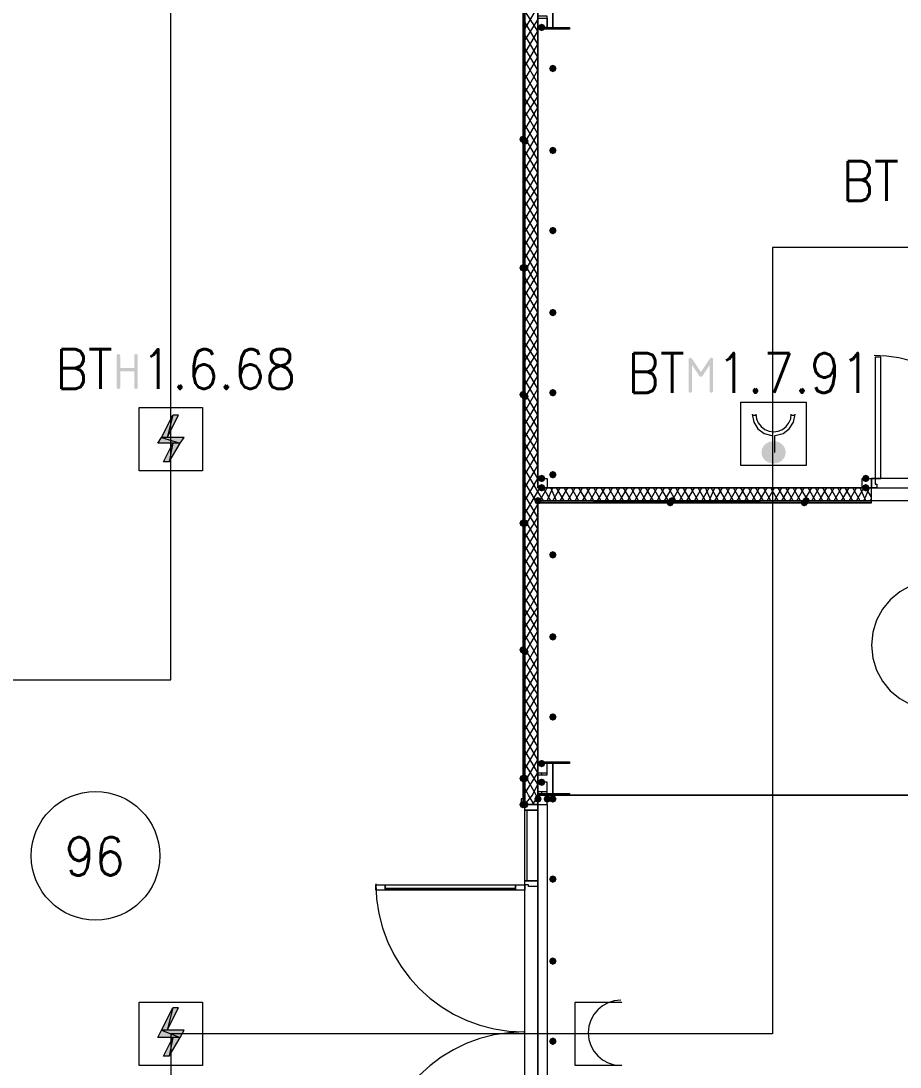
# Model space of a CAD drawing. Header units: millimetres. Extents: x 0 to 420, y 0 to 297.
# Drawn here: x 240.43 to 260.41, y 163.12 to 186.88 of the extents above; entities that cross this region are included whole.
import ezdxf

# ---------------------------------------------------------------- set-up
doc = ezdxf.new("R2010")
doc.units = ezdxf.units.MM
doc.styles.get("Standard").update_dxf_attribs({"font": 'STANDARD'})

msp = doc.modelspace()

# ---------------------------------------------------------------- hatches: boundary and pattern name
h = msp.add_hatch(color=7)
h.paths.add_polyline_path([(251.883333, 187.071), (251.841, 187.071), (251.883333, 169.672)], flags=0)
h.paths.add_polyline_path([(251.841, 187.071), (251.883333, 169.672), (251.841, 169.672)], flags=0)
for color, points in [(7, [(252.349, 186.732333), (252.324129, 186.672537), (252.264333, 186.647667), (252.204538, 186.672537), (252.179667, 186.732333), (252.204537, 186.792129), (252.264333, 186.817), (252.324129, 186.792129)]), (7, [(252.603, 185.801), (252.578129, 185.741204), (252.518333, 185.716333), (252.458537, 185.741204), (252.433667, 185.801), (252.458537, 185.860796), (252.518333, 185.885667), (252.578129, 185.860796)]), (254, [(251.925667, 184.192333), (251.900796, 184.132537), (251.841, 184.107667), (251.781204, 184.132537), (251.756333, 184.192333), (251.781204, 184.252129), (251.841, 184.277), (251.900796, 184.252129)]), (254, [(251.968, 184.15), (251.943129, 184.090204), (251.883333, 184.065333), (251.823537, 184.090204), (251.798667, 184.15), (251.823537, 184.209796), (251.883333, 184.234667), (251.943129, 184.209796)]), (7, [(252.603, 183.938333), (252.578129, 183.878537), (252.518333, 183.853667), (252.458537, 183.878537), (252.433667, 183.938333), (252.458537, 183.998129), (252.518333, 184.023), (252.578129, 183.998129)]), (7, [(252.603, 182.118), (252.578129, 182.058204), (252.518333, 182.033333), (252.458537, 182.058204), (252.433667, 182.118), (252.458537, 182.177796), (252.518333, 182.202667), (252.578129, 182.177796)]), (254, [(251.925667, 181.271333), (251.900796, 181.211537), (251.841, 181.186667), (251.781204, 181.211537), (251.756333, 181.271333), (251.781204, 181.331129), (251.841, 181.356), (251.900796, 181.331129)]), (254, [(251.968, 181.271333), (251.943129, 181.211537), (251.883333, 181.186667), (251.823537, 181.211537), (251.798667, 181.271333), (251.823537, 181.331129), (251.883333, 181.356), (251.943129, 181.331129)]), (7, [(252.603, 180.255333), (252.578129, 180.195537), (252.518333, 180.170667), (252.458537, 180.195537), (252.433667, 180.255333), (252.458537, 180.315129), (252.518333, 180.34), (252.578129, 180.315129)]), (7, [(242.607041, 178.559353), (242.607041, 179.275933), (242.617032, 179.305699), (242.64728, 179.315621), (242.677046, 179.305699), (242.686968, 179.275933), (242.686968, 178.997018), (243.005019, 178.997018), (243.005019, 179.275933), (243.014941, 179.305699), (243.044706, 179.315621), (243.074747, 179.305699), (243.084945, 179.275933), (243.084945, 178.559353), (243.074747, 178.529588), (243.044706, 178.519666), (243.014941, 178.529588), (243.005019, 178.559353), (243.005019, 178.917643), (242.686968, 178.917643), (242.686968, 178.559353), (242.677046, 178.529588), (242.64728, 178.519666), (242.617032, 178.529588)]), (7, [(256.120966, 179.230954), (256.150731, 179.221032), (256.160653, 179.191267), (256.160653, 178.474687), (256.150731, 178.444921), (256.120966, 178.434999), (256.0912, 178.444921), (256.081278, 178.474687), (256.081278, 179.060077), (255.91867, 178.816991), (255.88229, 178.793289), (255.844807, 178.816991), (255.683301, 179.060077), (255.683301, 178.474687), (255.673379, 178.444921), (255.643613, 178.434999), (255.613365, 178.444921), (255.603375, 178.474687), (255.603375, 179.191267), (255.613365, 179.221032), (255.643613, 179.230954), (255.67834, 179.21111), (255.88229, 178.905186), (256.087342, 179.213315)]), (254, [(251.925667, 178.392667), (251.900796, 178.332871), (251.841, 178.308), (251.781204, 178.332871), (251.756333, 178.392667), (251.781204, 178.452462), (251.841, 178.477333), (251.900796, 178.452463)]), (7, [(252.603, 178.435), (252.578129, 178.375204), (252.518333, 178.350333), (252.458537, 178.375204), (252.433667, 178.435), (252.458537, 178.494796), (252.518333, 178.519667), (252.578129, 178.494796)]), (254, [(251.968, 178.350333), (251.943129, 178.290537), (251.883333, 178.265667), (251.823537, 178.290537), (251.798667, 178.350333), (251.823537, 178.410129), (251.883333, 178.435), (251.943129, 178.410129)]), (7, [(252.349, 176.487667), (252.324129, 176.427871), (252.264333, 176.403), (252.204538, 176.427871), (252.179667, 176.487667), (252.204537, 176.547462), (252.264333, 176.572333), (252.324129, 176.547463)]), (7, [(252.603, 176.572333), (252.578129, 176.512537), (252.518333, 176.487667), (252.458537, 176.512537), (252.433667, 176.572333), (252.458537, 176.632129), (252.518333, 176.657), (252.578129, 176.632129)]), (7, [(259.715, 176.487667), (259.690129, 176.427871), (259.630333, 176.403), (259.570538, 176.427871), (259.545667, 176.487667), (259.570537, 176.547462), (259.630333, 176.572333), (259.690129, 176.547463)]), (7, [(252.349, 176.276), (252.324129, 176.216204), (252.264333, 176.191333), (252.204538, 176.216204), (252.179667, 176.276), (252.204537, 176.335796), (252.264333, 176.360667), (252.324129, 176.335796)]), (7, [(259.715, 176.276), (259.690129, 176.216204), (259.630333, 176.191333), (259.570538, 176.216204), (259.545667, 176.276), (259.570537, 176.335796), (259.630333, 176.360667), (259.690129, 176.335796)]), (254, [(252.264333, 175.979667), (252.239463, 175.919871), (252.179667, 175.895), (252.119871, 175.919871), (252.095, 175.979667), (252.119871, 176.039462), (252.179667, 176.064333), (252.239462, 176.039463)]), (254, [(252.264333, 175.979667), (252.239463, 175.919871), (252.179667, 175.895), (252.119871, 175.919871), (252.095, 175.979667), (252.119871, 176.039462), (252.179667, 176.064333), (252.239462, 176.039463)]), (254, [(255.27, 175.937333), (255.245129, 175.877537), (255.185333, 175.852667), (255.125538, 175.877537), (255.100667, 175.937333), (255.125537, 175.997129), (255.185333, 176.022), (255.245129, 175.997129)]), (254, [(255.312333, 175.979667), (255.287463, 175.919871), (255.227667, 175.895), (255.167871, 175.919871), (255.143, 175.979667), (255.167871, 176.039462), (255.227667, 176.064333), (255.287462, 176.039463)]), (254, [(258.318, 175.937333), (258.293129, 175.877537), (258.233333, 175.852667), (258.173537, 175.877537), (258.148667, 175.937333), (258.173537, 175.997129), (258.233333, 176.022), (258.293129, 175.997129)]), (254, [(258.360333, 175.979667), (258.335462, 175.919871), (258.275667, 175.895), (258.215871, 175.919871), (258.191, 175.979667), (258.215871, 176.039462), (258.275667, 176.064333), (258.335462, 176.039463)]), (254, [(251.925667, 175.471667), (251.900796, 175.411871), (251.841, 175.387), (251.781204, 175.411871), (251.756333, 175.471667), (251.781204, 175.531462), (251.841, 175.556333), (251.900796, 175.531463)]), (254, [(251.968, 175.471667), (251.943129, 175.411871), (251.883333, 175.387), (251.823537, 175.411871), (251.798667, 175.471667), (251.823537, 175.531462), (251.883333, 175.556333), (251.943129, 175.531463)]), (7, [(252.603, 174.752), (252.578129, 174.692204), (252.518333, 174.667333), (252.458537, 174.692204), (252.433667, 174.752), (252.458537, 174.811796), (252.518333, 174.836667), (252.578129, 174.811796)]), (7, [(252.603, 172.889333), (252.578129, 172.829537), (252.518333, 172.804667), (252.458537, 172.829537), (252.433667, 172.889333), (252.458537, 172.949129), (252.518333, 172.974), (252.578129, 172.949129)]), (254, [(251.925667, 172.593), (251.900796, 172.533204), (251.841, 172.508333), (251.781204, 172.533204), (251.756333, 172.593), (251.781204, 172.652796), (251.841, 172.677667), (251.900796, 172.652796)]), (254, [(251.968, 172.550667), (251.943129, 172.490871), (251.883333, 172.466), (251.823537, 172.490871), (251.798667, 172.550667), (251.823537, 172.610462), (251.883333, 172.635333), (251.943129, 172.610463)]), (7, [(252.603, 171.069), (252.578129, 171.009204), (252.518333, 170.984333), (252.458537, 171.009204), (252.433667, 171.069), (252.458537, 171.128796), (252.518333, 171.153667), (252.578129, 171.128796)]), (7, [(252.349, 170.010667), (252.324129, 169.950871), (252.264333, 169.926), (252.204538, 169.950871), (252.179667, 170.010667), (252.204537, 170.070462), (252.264333, 170.095333), (252.324129, 170.070463)]), (254, [(251.925667, 169.672), (251.900796, 169.612204), (251.841, 169.587333), (251.781204, 169.612204), (251.756333, 169.672), (251.781204, 169.731796), (251.841, 169.756667), (251.900796, 169.731796)]), (254, [(251.925667, 169.672), (251.900796, 169.612204), (251.841, 169.587333), (251.781204, 169.612204), (251.756333, 169.672), (251.781204, 169.731796), (251.841, 169.756667), (251.900796, 169.731796)]), (254, [(251.968, 169.672), (251.943129, 169.612204), (251.883333, 169.587333), (251.823537, 169.612204), (251.798667, 169.672), (251.823537, 169.731796), (251.883333, 169.756667), (251.943129, 169.731796)]), (254, [(251.968, 169.672), (251.943129, 169.612204), (251.883333, 169.587333), (251.823537, 169.612204), (251.798667, 169.672), (251.823537, 169.731796), (251.883333, 169.756667), (251.943129, 169.731796)]), (7, [(252.349, 169.587333), (252.324129, 169.527537), (252.264333, 169.502667), (252.204538, 169.527537), (252.179667, 169.587333), (252.204537, 169.647129), (252.264333, 169.672), (252.324129, 169.647129)]), (7, [(252.264333, 169.206333), (252.239463, 169.146537), (252.179667, 169.121667), (252.119871, 169.146537), (252.095, 169.206333), (252.119871, 169.266129), (252.179667, 169.291), (252.239462, 169.266129)]), (7, [(252.476, 169.206333), (252.451129, 169.146537), (252.391333, 169.121667), (252.331538, 169.146537), (252.306667, 169.206333), (252.331537, 169.266129), (252.391333, 169.291), (252.451129, 169.266129)]), (7, [(252.603, 169.206333), (252.578129, 169.146537), (252.518333, 169.121667), (252.458537, 169.146537), (252.433667, 169.206333), (252.458537, 169.266129), (252.518333, 169.291), (252.578129, 169.266129)]), (254, [(251.925667, 169.079333), (251.900796, 169.019537), (251.841, 168.994667), (251.781204, 169.019537), (251.756333, 169.079333), (251.781204, 169.139129), (251.841, 169.164), (251.900796, 169.139129)]), (254, [(251.968, 169.079333), (251.943129, 169.019537), (251.883333, 168.994667), (251.823537, 169.019537), (251.798667, 169.079333), (251.823537, 169.139129), (251.883333, 169.164), (251.943129, 169.139129)]), (7, [(252.603, 167.386), (252.578129, 167.326204), (252.518333, 167.301333), (252.458537, 167.326204), (252.433667, 167.386), (252.458537, 167.445796), (252.518333, 167.470667), (252.578129, 167.445796)]), (7, [(252.603, 165.523333), (252.578129, 165.463537), (252.518333, 165.438667), (252.458537, 165.463537), (252.433667, 165.523333), (252.458537, 165.583129), (252.518333, 165.608), (252.578129, 165.583129)]), (7, [(252.603, 163.703), (252.578129, 163.643204), (252.518333, 163.618333), (252.458537, 163.643204), (252.433667, 163.703), (252.458537, 163.762796), (252.518333, 163.787667), (252.578129, 163.762796)])]:
    msp.add_hatch(color=color).paths.add_polyline_path(points, flags=0)
h = msp.add_hatch(color=1)
h.paths.add_polyline_path([(244.009334, 177.926999), (243.882334, 177.926999), (243.755334, 177.418999)], flags=0)
h.paths.add_polyline_path([(243.882334, 177.926999), (243.755334, 177.418999), (243.628334, 177.418999)], flags=0)
h = msp.add_hatch(color=1)
h.paths.add_polyline_path([(244.136334, 177.418999), (243.628334, 177.418999), (244.051667, 177.291999)], flags=0)
h.paths.add_polyline_path([(243.628334, 177.418999), (244.051667, 177.291999), (243.543667, 177.291999)], flags=0)
h = msp.add_hatch(color=1)
h.paths.add_polyline_path([(244.051667, 177.291999), (243.882334, 177.291999), (243.797667, 176.868666)], flags=0)
h.paths.add_polyline_path([(243.882334, 177.291999), (243.797667, 176.868666), (243.670667, 176.868666)], flags=0)
h = msp.add_hatch(color=1)
edge = h.paths.add_edge_path(flags=0)
edge.add_ellipse((257.534834, 177.080333), major_axis=(0.275167, 0), ratio=0.923077, start_angle=0, end_angle=360)
h = msp.add_hatch(color=7)
h.paths.add_polyline_path([(259.757333, 175.979667), (252.179667, 175.979667), (259.757333, 175.937333)], flags=0)
h.paths.add_polyline_path([(252.179667, 175.979667), (259.757333, 175.937333), (252.179667, 175.937333)], flags=0)
h = msp.add_hatch(color=7)
h.paths.add_polyline_path([(251.883333, 169.672), (251.841, 169.672), (251.883333, 169.079333)], flags=0)
h.paths.add_polyline_path([(251.841, 169.672), (251.883333, 169.079333), (251.841, 169.079333)], flags=0)
h = msp.add_hatch(color=1)
h.paths.add_polyline_path([(244.009334, 164.464999), (243.882334, 164.464999), (243.755334, 163.956999)], flags=0)
h.paths.add_polyline_path([(243.882334, 164.464999), (243.755334, 163.956999), (243.628334, 163.956999)], flags=0)
h = msp.add_hatch(color=1)
h.paths.add_polyline_path([(244.136334, 163.956999), (243.628334, 163.956999), (244.051667, 163.787666)], flags=0)
h.paths.add_polyline_path([(243.628334, 163.956999), (244.051667, 163.787666), (243.543667, 163.787666)], flags=0)
h = msp.add_hatch(color=1)
h.paths.add_polyline_path([(244.051667, 163.787666), (243.882334, 163.787666), (243.797667, 163.364333)], flags=0)
h.paths.add_polyline_path([(243.882334, 163.787666), (243.797667, 163.364333), (243.670667, 163.364333)], flags=0)

# ---------------------------------------------------------------- linework, layer by layer
at = {"color": 1, "lineweight": 0}
for points in [[(125.095001, 171.915666), (243.840001, 171.915666), (243.840001, 176.656999), (243.840001, 177.376666), (243.840001, 195.368333), (243.840001, 204.977999), (348.191667, 204.977999), (361.188, 204.977999), (361.188, 219.328999), (377.952, 219.328999), (377.952, 203.369333), (370.924667, 203.369333)], [(291.507334, 177.503666), (278.595667, 177.503666), (278.595667, 181.017333), (278.595667, 181.736999), (275.124334, 181.736999), (275.124334, 178.223333), (275.124334, 177.503666), (274.404667, 177.503666), (261.239001, 177.503666), (261.239001, 181.736999), (257.513667, 181.736999), (257.513667, 178.223333), (257.513667, 163.872333), (244.559667, 163.872333), (243.840001, 163.872333), (243.840001, 134.069666)], [(257.048001, 177.949614), (257.082156, 177.768771), (257.177101, 177.617964), (257.319838, 177.511273), (257.497369, 177.46278)], [(257.048001, 177.926999), (257.132667, 177.926999)], [(257.132672, 177.949825), (257.146236, 177.84457), (257.186006, 177.748049), (257.249264, 177.664998), (257.333289, 177.600152), (257.431337, 177.559528), (257.534838, 177.545987), (257.638339, 177.559528), (257.736387, 177.600152), (257.820413, 177.664998), (257.88367, 177.748049), (257.92344, 177.84457), (257.937005, 177.949825)], [(257.572278, 177.462776), (257.749826, 177.511269), (257.892561, 177.61796), (257.987496, 177.768767), (258.021646, 177.94961)], [(257.937001, 177.926999), (258.021667, 177.926999)], [(257.513667, 177.461333), (257.513667, 177.080333)], [(257.556001, 177.461333), (257.556001, 177.080333)]]:
    msp.add_lwpolyline(points, dxfattribs=at)
at = {"color": 8, "lineweight": 0}
for points in [[(251.883333, 187.409667), (235.796667, 187.409667), (235.796667, 140.335), (251.883333, 140.335)], [(252.179667, 158.453667), (373.634, 158.453667), (373.634, 169.291), (252.179667, 169.291)]]:
    msp.add_lwpolyline(points, close=True, dxfattribs=at)
at = {"color": 7, "lineweight": 0}
for points in [[(251.883333, 187.409667), (251.883333, 169.291)], [(252.179667, 176.276), (252.179667, 187.409667)], [(252.518333, 186.69), (252.518333, 187.409667)], [(251.841, 187.071), (251.841, 169.672), (251.841, 187.071), (251.883333, 169.672)], [(251.883333, 186.69), (252.179667, 187.198)], [(252.179667, 186.647667), (251.883333, 187.113333)], [(251.883333, 186.436), (252.179667, 186.901667)], [(252.179667, 186.351333), (251.883333, 186.859333)], [(251.883333, 186.139667), (252.179667, 186.647667)], [(252.179667, 186.055), (251.883333, 186.563)], [(252.179667, 186.69), (252.179667, 186.732333)], [(252.349, 186.69), (252.349, 186.732333)], [(252.687667, 186.69), (252.687667, 186.732333)], [(252.857, 186.69), (252.857, 186.732333)], [(251.883333, 185.843333), (252.179667, 186.351333)], [(252.179667, 185.758667), (251.883333, 186.266667)], [(251.883333, 185.547), (252.179667, 186.055)], [(252.179667, 185.462333), (251.883333, 185.970333)], [(251.883333, 185.250667), (252.179667, 185.758667)], [(252.179667, 185.166), (251.883333, 185.674)], [(251.883333, 184.954333), (252.179667, 185.462333)], [(252.179667, 184.912), (251.883333, 185.377667)], [(251.883333, 184.700333), (252.179667, 185.166)], [(252.179667, 184.615667), (251.883333, 185.123667)], [(251.883333, 184.404), (252.179667, 184.912)], [(252.179667, 184.319333), (251.883333, 184.827333)], [(251.883333, 184.107667), (252.179667, 184.615667)], [(252.179667, 184.023), (251.883333, 184.531)], [(251.883333, 183.811333), (252.179667, 184.319333)], [(252.179667, 183.726667), (251.883333, 184.234667)], [(251.883333, 183.515), (252.179667, 184.023)], [(252.179667, 183.430333), (251.883333, 183.938333)], [(251.883333, 183.218667), (252.179667, 183.726667)], [(252.179667, 183.134), (251.883333, 183.642)], [(251.883333, 182.922333), (252.179667, 183.430333)], [(252.179667, 182.88), (251.883333, 183.345667)], [(251.883333, 182.668333), (252.179667, 183.134)], [(252.179667, 182.583667), (251.883333, 183.091667)], [(251.883333, 182.372), (252.179667, 182.88)], [(252.179667, 182.287333), (251.883333, 182.795333)], [(251.883333, 182.075667), (252.179667, 182.583667)], [(252.179667, 181.991), (251.883333, 182.499)], [(251.883333, 181.779333), (252.179667, 182.287333)], [(252.179667, 181.694667), (251.883333, 182.202667)], [(251.883333, 181.483), (252.179667, 181.991)], [(252.179667, 181.398333), (251.883333, 181.906333)], [(251.883333, 181.186667), (252.179667, 181.694667)], [(252.179667, 181.102), (251.883333, 181.61)], [(251.883333, 180.890333), (252.179667, 181.398333)], [(252.179667, 180.848), (251.883333, 181.356)], [(251.883333, 180.636333), (252.179667, 181.144333)], [(252.179667, 180.551667), (251.883333, 181.059667)], [(251.883333, 180.34), (252.179667, 180.848)], [(252.179667, 180.255333), (251.883333, 180.763333)], [(251.883333, 180.043667), (252.179667, 180.551667)], [(252.179667, 179.959), (251.883333, 180.467)], [(251.883333, 179.747333), (252.179667, 180.255333)], [(252.179667, 179.662667), (251.883333, 180.170667)], [(251.883333, 179.451), (252.179667, 179.959)], [(252.179667, 179.366333), (251.883333, 179.874333)], [(251.883333, 179.154667), (252.179667, 179.662667)], [(252.179667, 179.112333), (251.883333, 179.578)], [(251.883333, 178.900667), (252.179667, 179.366333)], [(252.179667, 178.816), (251.883333, 179.324)], [(262.593667, 176.508833), (262.579351, 176.792342), (262.537333, 177.06766), (262.469007, 177.333395), (262.375766, 177.588151), (262.259004, 177.830537), (262.120114, 178.059157), (261.960491, 178.272619), (261.781528, 178.469528), (261.584619, 178.648491), (261.371157, 178.808114), (261.142537, 178.947004), (260.900151, 179.063766), (260.645395, 179.157007), (260.37966, 179.225333), (260.104342, 179.267351), (259.820833, 179.281667)], [(251.883333, 178.604333), (252.179667, 179.112333)], [(252.179667, 178.519667), (251.883333, 179.027667)], [(251.883333, 178.308), (252.179667, 178.816)], [(252.179667, 178.223333), (251.883333, 178.731333)], [(251.883333, 178.011667), (252.179667, 178.519667)], [(252.179667, 177.927), (251.883333, 178.435)], [(243.120334, 178.096333), (244.559667, 178.096333)], [(251.883333, 177.715333), (252.179667, 178.223333)], [(252.179667, 177.630667), (251.883333, 178.138667)], [(256.794001, 178.223333), (258.275667, 178.223333)], [(251.883333, 177.419), (252.179667, 177.927)], [(252.179667, 177.334333), (251.883333, 177.842333)], [(251.883333, 177.122667), (252.179667, 177.630667)], [(252.179667, 177.080333), (251.883333, 177.546)], [(251.883333, 176.868667), (252.179667, 177.376667)], [(252.179667, 176.784), (251.883333, 177.292)], [(251.883333, 176.572333), (252.179667, 177.080333)], [(252.179667, 176.487667), (251.883333, 176.995667)], [(251.883333, 176.276), (252.179667, 176.784)], [(252.179667, 176.191333), (251.883333, 176.699333)], [(251.883333, 175.979667), (252.179667, 176.487667)], [(252.179667, 175.895), (251.883333, 176.403)], [(261.239, 176.487667), (259.757333, 176.487667), (259.757333, 176.403)], [(259.757333, 176.403), (259.757333, 176.276), (261.239, 176.276)], [(251.883333, 175.683333), (252.179667, 176.191333)], [(252.179667, 175.598667), (251.883333, 176.106667)], [(252.179667, 176.191333), (252.222, 176.276)], [(259.757333, 176.276), (252.179667, 176.276)], [(252.306667, 175.979667), (252.179667, 176.191333)], [(252.222, 175.979667), (252.391333, 176.276)], [(252.476, 175.979667), (252.306667, 176.276)], [(252.391333, 175.979667), (252.518333, 176.276)], [(252.603, 175.979667), (252.476, 176.276)], [(252.518333, 175.979667), (252.687667, 176.276)], [(252.772333, 175.979667), (252.603, 176.276)], [(252.687667, 175.979667), (252.857, 176.276)], [(252.941667, 175.979667), (252.772333, 176.276)], [(252.857, 175.979667), (253.026333, 176.276)], [(253.111, 175.979667), (252.941667, 176.276)], [(253.026333, 175.979667), (253.195667, 176.276)], [(253.280333, 175.979667), (253.111, 176.276)], [(253.195667, 175.979667), (253.365, 176.276)], [(253.449667, 175.979667), (253.280333, 176.276)], [(253.365, 175.979667), (253.534333, 176.276)], [(253.619, 175.979667), (253.449667, 176.276)], [(253.534333, 175.979667), (253.703667, 176.276)], [(253.788333, 175.979667), (253.619, 176.276)], [(253.703667, 175.979667), (253.873, 176.276)], [(253.957667, 175.979667), (253.788333, 176.276)], [(253.873, 175.979667), (254.042333, 176.276)], [(254.127, 175.979667), (253.957667, 176.276)], [(254.042333, 175.979667), (254.211667, 176.276)], [(254.296333, 175.979667), (254.127, 176.276)], [(254.211667, 175.979667), (254.381, 176.276)], [(254.465667, 175.979667), (254.296333, 176.276)], [(254.381, 175.979667), (254.550333, 176.276)], [(254.635, 175.979667), (254.465667, 176.276)], [(254.550333, 175.979667), (254.719667, 176.276)], [(254.804333, 175.979667), (254.635, 176.276)], [(254.719667, 175.979667), (254.889, 176.276)], [(254.973667, 175.979667), (254.804333, 176.276)], [(254.889, 175.979667), (255.058333, 176.276)], [(255.143, 175.979667), (254.973667, 176.276)], [(255.058333, 175.979667), (255.227667, 176.276)], [(255.312333, 175.979667), (255.143, 176.276)], [(255.227667, 175.979667), (255.397, 176.276)], [(255.481667, 175.979667), (255.312333, 176.276)], [(255.397, 175.979667), (255.566333, 176.276)], [(255.651, 175.979667), (255.481667, 176.276)], [(255.566333, 175.979667), (255.735667, 176.276)], [(255.820333, 175.979667), (255.651, 176.276)], [(255.735667, 175.979667), (255.905, 176.276)], [(255.989667, 175.979667), (255.820333, 176.276)], [(255.905, 175.979667), (256.074333, 176.276)], [(256.116667, 175.979667), (255.989667, 176.276)], [(256.074333, 175.979667), (256.201333, 176.276)], [(256.286, 175.979667), (256.116667, 176.276)], [(256.201333, 175.979667), (256.370667, 176.276)], [(256.455333, 175.979667), (256.286, 176.276)], [(256.370667, 175.979667), (256.54, 176.276)], [(256.624667, 175.979667), (256.455333, 176.276)], [(256.54, 175.979667), (256.709333, 176.276)], [(256.794, 175.979667), (256.624667, 176.276)], [(256.709333, 175.979667), (256.878667, 176.276)], [(256.963333, 175.979667), (256.794, 176.276)], [(256.878667, 175.979667), (257.048, 176.276)], [(257.132667, 175.979667), (256.963333, 176.276)], [(257.048, 175.979667), (257.217333, 176.276)], [(257.302, 175.979667), (257.132667, 176.276)], [(257.217333, 175.979667), (257.386667, 176.276)], [(257.471333, 175.979667), (257.302, 176.276)], [(257.386667, 175.979667), (257.556, 176.276)], [(257.640667, 175.979667), (257.471333, 176.276)], [(257.556, 175.979667), (257.725333, 176.276)], [(257.81, 175.979667), (257.640667, 176.276)], [(257.725333, 175.979667), (257.894667, 176.276)], [(257.979333, 175.979667), (257.81, 176.276)], [(257.894667, 175.979667), (258.064, 176.276)], [(258.148667, 175.979667), (257.979333, 176.276)], [(258.064, 175.979667), (258.233333, 176.276)], [(258.318, 175.979667), (258.148667, 176.276)], [(258.233333, 175.979667), (258.402667, 176.276)], [(258.487333, 175.979667), (258.318, 176.276)], [(258.402667, 175.979667), (258.572, 176.276)], [(258.656667, 175.979667), (258.487333, 176.276)], [(258.572, 175.979667), (258.741333, 176.276)], [(258.826, 175.979667), (258.656667, 176.276)], [(258.741333, 175.979667), (258.910667, 176.276)], [(258.995333, 175.979667), (258.826, 176.276)], [(258.910667, 175.979667), (259.08, 176.276)], [(259.164667, 175.979667), (258.995333, 176.276)], [(259.08, 175.979667), (259.249333, 176.276)], [(259.334, 175.979667), (259.164667, 176.276)], [(259.249333, 175.979667), (259.418667, 176.276)], [(259.503333, 175.979667), (259.334, 176.276)], [(259.418667, 175.979667), (259.588, 176.276)], [(259.630333, 175.979667), (259.503333, 176.276)], [(259.588, 175.979667), (259.715, 176.276)], [(259.757333, 176.064333), (259.630333, 176.276)], [(259.757333, 175.979667), (259.757333, 176.276)], [(259.757333, 175.979667), (259.757333, 176.276)], [(251.883333, 175.387), (252.179667, 175.895)], [(259.757333, 175.979667), (252.179667, 175.979667), (259.757333, 175.979667), (252.179667, 175.937333)], [(252.179667, 175.979667), (259.757333, 175.979667)], [(252.179667, 169.291), (252.179667, 175.979667)], [(259.715, 175.979667), (259.757333, 176.022)], [(252.179667, 175.344667), (251.883333, 175.810333)], [(251.883333, 175.133), (252.179667, 175.598667)], [(252.179667, 175.048333), (251.883333, 175.556333)], [(251.883333, 174.836667), (252.179667, 175.344667)], [(252.179667, 174.752), (251.883333, 175.26)], [(251.883333, 174.540333), (252.179667, 175.048333)], [(252.179667, 174.455667), (251.883333, 174.963667)], [(251.883333, 174.244), (252.179667, 174.752)], [(252.179667, 174.159333), (251.883333, 174.667333)], [(251.883333, 173.947667), (252.179667, 174.455667)], [(252.179667, 173.863), (251.883333, 174.371)], [(251.883333, 173.651333), (252.179667, 174.159333)], [(252.179667, 173.566667), (251.883333, 174.074667)], [(262.678333, 172.698833), (262.648661, 172.993177), (262.563561, 173.267329), (262.428905, 173.515416), (262.250566, 173.731566), (262.034416, 173.909905), (261.786329, 174.044561), (261.512177, 174.129661), (261.217833, 174.159333), (260.92349, 174.129661), (260.649338, 174.044561), (260.401251, 173.909905), (260.185101, 173.731566), (260.006762, 173.515416), (259.872106, 173.267329), (259.787005, 172.993177), (259.757333, 172.698833)], [(251.883333, 173.355), (252.179667, 173.863)], [(252.179667, 173.312667), (251.883333, 173.778333)], [(251.883333, 173.101), (252.179667, 173.566667)], [(252.179667, 173.016333), (251.883333, 173.524333)], [(251.883333, 172.804667), (252.179667, 173.312667)], [(252.179667, 172.72), (251.883333, 173.228)], [(251.883333, 172.508333), (252.179667, 173.016333)], [(252.179667, 172.423667), (251.883333, 172.931667)], [(251.883333, 172.212), (252.179667, 172.72)], [(252.179667, 172.127333), (251.883333, 172.635333)], [(259.757333, 172.698833), (259.787005, 172.40449), (259.872106, 172.130338), (260.006762, 171.882251), (260.185101, 171.666101), (260.401251, 171.487762), (260.649338, 171.353106), (260.92349, 171.268005), (261.217833, 171.238333), (261.512177, 171.268005), (261.786329, 171.353106), (262.034416, 171.487762), (262.250566, 171.666101), (262.428905, 171.882251), (262.563561, 172.130338), (262.648661, 172.40449), (262.678333, 172.698833)], [(251.883333, 171.915667), (252.179667, 172.423667)], [(252.179667, 171.831), (251.883333, 172.339)], [(251.883333, 171.619333), (252.179667, 172.127333)], [(252.179667, 171.577), (251.883333, 172.042667)], [(251.883333, 171.365333), (252.179667, 171.831)], [(252.179667, 171.280667), (251.883333, 171.788667)], [(251.883333, 171.069), (252.179667, 171.577)], [(252.179667, 170.984333), (251.883333, 171.492333)], [(251.883333, 170.772667), (252.179667, 171.280667)], [(252.179667, 170.688), (251.883333, 171.196)], [(251.883333, 170.476333), (252.179667, 170.984333)], [(252.179667, 170.391667), (251.883333, 170.899667)], [(251.883333, 170.18), (252.179667, 170.688)], [(252.179667, 170.095333), (251.883333, 170.603333)], [(251.883333, 169.883667), (252.179667, 170.391667)], [(252.179667, 169.799), (251.883333, 170.307)], [(251.883333, 169.587333), (252.179667, 170.095333)], [(252.179667, 169.545), (251.883333, 170.010667)], [(252.179667, 170.010667), (252.179667, 170.053)], [(252.349, 170.010667), (252.349, 170.053)], [(252.518333, 169.291), (252.518333, 170.053)], [(252.687667, 170.010667), (252.687667, 170.053)], [(252.857, 170.010667), (252.857, 170.053)], [(251.883333, 169.333333), (252.179667, 169.799)], [(252.137333, 169.291), (251.883333, 169.756667)], [(252.264333, 169.799), (252.264333, 169.756667)], [(251.883333, 169.672), (251.883333, 169.079333), (251.841, 169.672), (251.841, 169.079333)], [(251.968, 169.291), (251.883333, 169.460333)], [(252.052667, 169.291), (252.179667, 169.545)], [(251.883333, 169.079333), (252.052667, 169.291)], [(251.883333, 169.291), (251.883333, 169.079333)], [(252.179667, 169.079333), (251.883333, 169.079333), (251.883333, 169.206333)], [(252.095, 169.079333), (251.968, 169.291)], [(252.052667, 169.079333), (252.179667, 169.248667)], [(252.179667, 169.248667), (252.137333, 169.291)], [(252.179667, 169.291), (252.179667, 169.333333)], [(252.179667, 169.079333), (252.179667, 169.291)], [(252.264333, 169.375667), (252.264333, 169.333333)], [(252.349, 169.291), (252.349, 169.333333)], [(252.687667, 169.291), (252.687667, 169.333333)], [(252.857, 169.291), (252.857, 169.333333)], [(251.925667, 169.079333), (251.883333, 169.164)], [(252.179667, 163.872333), (252.179667, 169.079333), (252.264333, 169.079333)], [(252.264333, 169.079333), (252.391333, 169.079333), (252.391333, 163.872333)], [(251.925667, 168.952333), (251.925667, 167.343667)], [(252.179667, 167.343667), (252.179667, 168.952333)], [(248.496667, 167.280167), (248.514042, 166.936061), (248.565041, 166.601897), (248.647972, 166.279364), (248.761142, 165.970156), (248.902861, 165.675963), (249.071437, 165.398477), (249.265178, 165.13939), (249.482393, 164.900393), (249.72139, 164.683178), (249.980477, 164.489437), (250.257963, 164.320861), (250.552156, 164.179142), (250.861364, 164.065972), (251.183897, 163.983041), (251.518061, 163.932042), (251.862167, 163.914667)], [(248.708333, 167.174333), (251.671667, 167.174333)], [(243.120334, 164.591999), (244.559667, 164.591999)], [(251.862167, 163.914667), (251.518061, 163.897291), (251.183897, 163.846292), (250.861364, 163.763362), (250.552156, 163.650191), (250.257963, 163.508472), (249.980477, 163.339896), (249.72139, 163.146155), (249.482393, 162.92894), (249.265178, 162.689944), (249.071437, 162.430856), (248.902861, 162.153371), (248.761142, 161.859178), (248.647972, 161.549969), (248.565041, 161.227437), (248.514042, 160.893272), (248.496667, 160.549167)], [(252.264333, 158.665333), (252.179667, 158.665333), (252.179667, 163.872333)], [(252.391333, 163.872333), (252.391333, 158.665333), (252.264333, 158.665333)]]:
    msp.add_lwpolyline(points, dxfattribs=at)
for points in [[(252.899333, 186.69), (252.179667, 186.69), (252.179667, 186.732333), (252.518333, 186.732333), (252.518333, 187.409667), (252.179667, 187.409667), (252.899333, 187.409667), (252.518333, 187.409667), (252.518333, 186.732333), (252.899333, 186.732333)], [(252.179667, 176.276), (269.790333, 176.276), (269.790333, 187.409667), (252.179667, 187.409667)], [(251.883333, 187.071), (251.841, 187.071), (251.883333, 169.672)], [(251.841, 187.071), (251.883333, 169.672), (251.841, 169.672)], [(251.841, 187.071), (251.841, 169.672), (251.883333, 169.672), (251.883333, 187.071)], [(251.841, 187.071), (251.841, 169.672), (251.883333, 169.672), (251.883333, 187.071)], [(252.391333, 186.986333), (252.179667, 186.986333), (252.179667, 186.732333), (252.391333, 186.732333)], [(252.391333, 186.944), (252.391333, 186.732333), (252.179667, 186.732333), (252.179667, 186.944)], [(259.842, 179.239333), (259.842, 176.487667), (259.969, 176.487667), (259.969, 179.239333)], [(252.391333, 176.276), (252.179667, 176.276), (252.179667, 176.487667), (252.391333, 176.487667), (252.391333, 176.276), (252.179667, 176.276), (252.179667, 176.487667), (252.391333, 176.487667)], [(259.757333, 176.276), (259.545667, 176.276), (259.545667, 176.487667), (259.757333, 176.487667), (259.757333, 176.276), (259.545667, 176.276), (259.545667, 176.487667), (259.757333, 176.487667)], [(259.757333, 176.276), (259.757333, 176.487667), (259.842, 176.487667), (259.842, 176.360667), (259.884333, 176.360667), (259.884333, 176.276)], [(259.757333, 175.979667), (252.179667, 175.979667), (259.757333, 175.937333)], [(252.179667, 175.979667), (259.757333, 175.937333), (252.179667, 175.937333)], [(259.757333, 175.979667), (252.179667, 175.979667), (252.179667, 175.937333), (259.757333, 175.937333)], [(259.757333, 175.979667), (252.179667, 175.979667), (252.179667, 175.937333), (259.757333, 175.937333)], [(252.899333, 169.291), (252.179667, 169.291), (252.179667, 169.333333), (252.518333, 169.333333), (252.518333, 170.010667), (252.179667, 170.010667), (252.179667, 170.053), (252.899333, 170.053), (252.899333, 170.010667), (252.518333, 170.010667), (252.518333, 169.333333), (252.899333, 169.333333)], [(252.391333, 170.010667), (252.179667, 170.010667), (252.179667, 169.799), (252.391333, 169.799), (252.391333, 170.010667), (252.179667, 170.010667), (252.179667, 169.756667), (252.391333, 169.756667)], [(251.883333, 169.672), (251.841, 169.672), (251.883333, 169.079333)], [(251.841, 169.672), (251.883333, 169.079333), (251.841, 169.079333)], [(251.883333, 169.079333), (251.883333, 169.672), (251.841, 169.672), (251.841, 169.079333)], [(251.883333, 169.079333), (251.883333, 169.672), (251.841, 169.672), (251.841, 169.079333)], [(252.391333, 169.587333), (252.179667, 169.587333), (252.179667, 169.375667), (252.391333, 169.375667), (252.391333, 169.587333), (252.179667, 169.587333), (252.179667, 169.333333), (252.391333, 169.333333)], [(251.883333, 169.037), (251.883333, 169.206333), (251.798667, 169.206333), (251.798667, 169.037)], [(251.883333, 169.206333), (251.883333, 169.079333)], [(252.391333, 169.079333), (252.391333, 169.291), (252.179667, 169.291), (252.179667, 169.079333), (252.391333, 169.079333), (252.391333, 169.291), (252.179667, 169.291), (252.179667, 169.079333)], [(252.179667, 169.079333), (252.179667, 168.952333), (251.883333, 168.952333), (251.883333, 169.079333)], [(252.179667, 169.079333), (251.883333, 169.079333)], [(251.883333, 167.343667), (251.883333, 168.952333), (252.179667, 168.952333), (252.179667, 167.343667)], [(252.179667, 167.216667), (251.968, 167.216667), (251.968, 167.259), (251.883333, 167.259), (251.883333, 167.343667), (252.179667, 167.343667)], [(248.496667, 167.259), (248.708333, 167.259), (248.708333, 167.132), (248.496667, 167.132)], [(248.708333, 167.259), (251.671667, 167.259), (251.671667, 167.174333), (248.708333, 167.174333)], [(248.708333, 167.174333), (251.671667, 167.174333), (251.671667, 167.132), (248.708333, 167.132)], [(251.883333, 167.132), (251.671667, 167.132), (251.671667, 167.259), (251.883333, 167.259)]]:
    msp.add_lwpolyline(points, close=True, dxfattribs=at)
at = {"color": 1, "lineweight": 0}
for points in [[(244.559667, 176.656999), (243.120334, 176.656999), (243.120334, 178.096333), (244.559667, 178.096333)], [(258.275667, 178.223333), (258.275667, 176.783999), (256.794001, 176.783999), (256.794001, 178.223333)], [(243.882334, 177.926999), (243.755334, 177.418999), (243.628334, 177.418999)], [(244.009334, 177.926999), (243.882334, 177.926999), (243.755334, 177.418999)], [(243.628334, 177.418999), (244.051667, 177.291999), (243.543667, 177.291999)], [(244.136334, 177.418999), (243.628334, 177.418999), (244.051667, 177.291999)], [(243.882334, 177.291999), (243.797667, 176.868666), (243.670667, 176.868666)], [(244.051667, 177.291999), (243.882334, 177.291999), (243.797667, 176.868666)], [(244.559667, 163.152666), (243.120334, 163.152666), (243.120334, 164.591999), (244.559667, 164.591999)], [(243.882334, 164.464999), (243.755334, 163.956999), (243.628334, 163.956999)], [(244.009334, 164.464999), (243.882334, 164.464999), (243.755334, 163.956999)], [(243.628334, 163.956999), (244.051667, 163.787666), (243.543667, 163.787666)], [(244.136334, 163.956999), (243.628334, 163.956999), (244.051667, 163.787666)], [(243.882334, 163.787666), (243.797667, 163.364333), (243.670667, 163.364333)], [(244.051667, 163.787666), (243.882334, 163.787666), (243.797667, 163.364333)]]:
    msp.add_lwpolyline(points, close=True, dxfattribs=at)
at = {"color": 171, "lineweight": 0}
msp.add_lwpolyline([(269.790333, 175.979667), (252.179667, 175.979667), (252.179667, 169.291), (269.790333, 169.291)], close=True, dxfattribs=at)
at = {"color": 6, "lineweight": 0}
for points in [[(254.084667, 163.152667), (253.026333, 163.152667), (253.026333, 164.592), (254.084667, 164.592)], [(254.063288, 164.634333), (253.914018, 164.619242), (253.774991, 164.57605), (253.649185, 164.507733), (253.539577, 164.417269), (253.449145, 164.307637), (253.380864, 164.181812), (253.337712, 164.042774), (253.322667, 163.8935), (253.337712, 163.744226), (253.380864, 163.605188), (253.449145, 163.479363), (253.539577, 163.369731), (253.649185, 163.279267), (253.774991, 163.21095), (253.914018, 163.167758), (254.063288, 163.152667)]]:
    msp.add_lwpolyline(points, dxfattribs=at)
at = {"color": 7, "lineweight": 0}
msp.add_circle((242.1255, 167.915167), 1.4605, dxfattribs=at)

# ---------------------------------------------------------------- texts
at = {"color": 7, "attachment_point": 1}
for s, insert, char_height, width in [('BT', (259.08, 183.696907), 0.90157, 1.30226778), ('BT', (241.215337, 179.421233), 0.90157, 1.30226778), ('1.6.68', (243.16266, 179.421233), 0.90157, 2.90505889), ('BT', (254.211667, 179.33657), 0.90157, 1.30226778), ('1.7.91', (256.24367, 179.33657), 0.90157, 2.70471), ('96', (241.427003, 168.342697), 0.872032, 1.06581689)]:
    msp.add_mtext(s, dxfattribs=dict(at, insert=insert, char_height=char_height, width=width))

doc.saveas('drawing.dxf')
